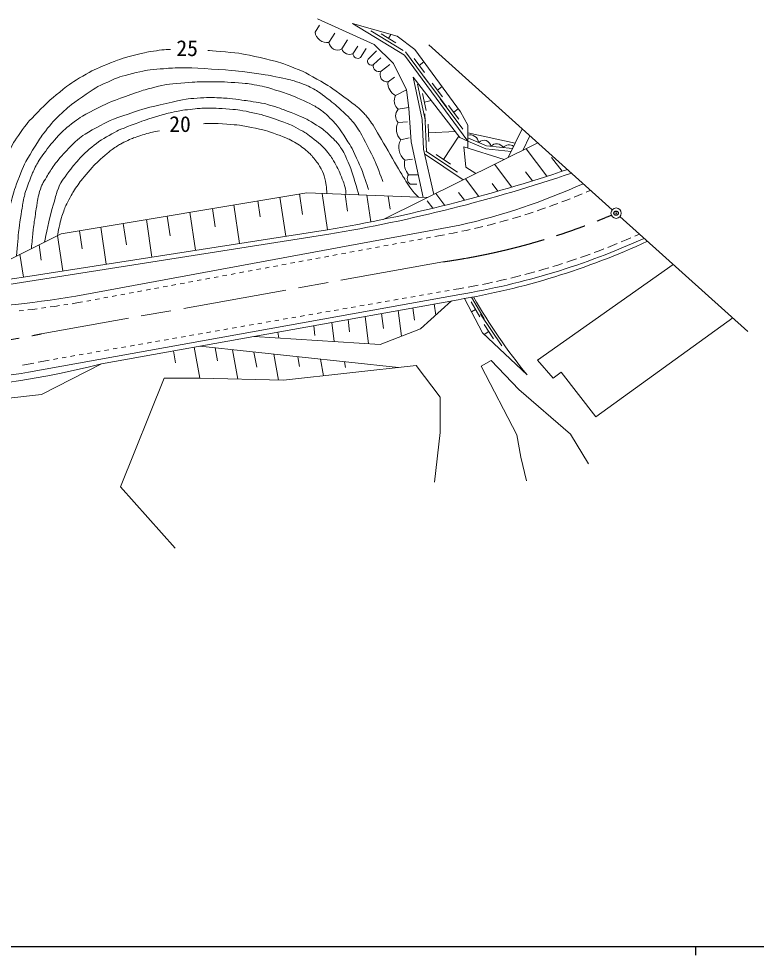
# Model space of a CAD drawing. Units: millimetres, scale not verified. Extents: x 40000 to 680000, y 20000 to 380000.
# Drawn here: x 189622 to 275024, y 204000 to 312537 of the extents above; entities that cross this region are included whole.
import ezdxf
from ezdxf.enums import TextEntityAlignment as Align

# ---------------------------------------------------------------- set-up
doc = ezdxf.new("R2010")
doc.units = ezdxf.units.MM
doc.header["$LTSCALE"] = 1000
doc.header["$PDMODE"] = 32
doc.header["$PDSIZE"] = 500
doc.linetypes.add('CHAIN', pattern=[18.5, 12, -1.5, 3.5, -1.5])
for name, color, linetype, lineweight in [('M-BGD', 7, 'Continuous', 13), ('M-BMK', 2, 'CHAIN', 13), ('M-TTL-BAND', 7, 'Continuous', 25), ('M-WORK', 1, 'Continuous', 13)]:
    doc.layers.add(name, color=color, linetype=linetype, lineweight=lineweight)
doc.layers.add('M-OTRS', color=6, linetype='Continuous')
doc.styles.add('ＭＳ ゴシック', font='')
doc.styles.get('ＭＳ ゴシック').set_extended_font_data('MS Gothic')

msp = doc.modelspace()

# ---------------------------------------------------------------- linework, layer by layer
at = {"layer": 'M-BGD'}
msp.add_circle((258795, 290004), 600, dxfattribs=at)
at = {"layer": 'M-BMK'}
msp.add_line((238749, 284350), (192227, 276011), dxfattribs=at)
for centre, radius, start, end in [((228009, 360795), 77195, 277.99721, 293.05844), ((172284, 372043), 98081, 262.3963, 281.73149)]:
    msp.add_arc(centre, radius, start, end, dxfattribs=at)
at = {"layer": 'M-OTRS'}
msp.add_point((258795, 290004), dxfattribs=at)
at = {"layer": 'M-TTL-BAND'}
for p, q in [((40000, 205000), (579000, 205000)), ((268000, 205000), (268000, 204000))]:
    msp.add_line(p, q, dxfattribs=at)
at = {"layer": 'M-WORK'}
for p, q in [((224451, 311790), (223940, 310984)), ((226215, 310870), (225535, 309797)), ((234156, 308843), (230392, 311122)), ((233300, 309747), (231589, 310783)), ((232445, 310265), (232719, 310717)), ((227699, 310103), (227024, 309037)), ((228888, 309373), (228324, 308483)), ((258349, 290405), (237112, 309506)), ((229855, 309093), (229192, 308048)), ((231058, 308826), (230077, 307849)), ((237042, 305162), (234425, 308699)), ((231566, 307989), (230705, 307220)), ((232589, 307236), (231579, 306459)), ((236594, 306323), (235404, 307931)), ((235999, 307127), (236548, 307533)), ((233145, 305779), (232387, 305220)), ((239140, 302308), (236522, 305845)), ((238691, 303469), (237502, 305077)), ((234523, 304298), (233268, 303650)), ((236728, 300656), (235806, 304958)), ((238096, 304273), (238634, 304671)), ((236799, 301898), (236380, 303854)), ((236590, 302876), (237391, 303048)), ((241036, 299729), (238418, 303266)), ((234768, 302247), (233568, 302043)), ((240587, 300889), (239398, 302497)), ((239992, 301693), (240520, 302084)), ((236834, 297114), (236634, 301509)), ((234630, 300594), (233557, 300517)), ((237109, 298327), (237018, 300325)), ((247926, 299779), (246297, 296443)), ((234846, 298723), (233851, 298512)), ((237064, 299326), (240185, 299468)), ((238790, 296236), (240595, 298943)), ((247112, 298111), (241625, 299307)), ((248817, 298978), (247986, 297277)), ((249743, 298145), (231809, 289284)), ((250790, 294282), (248383, 297473)), ((241071, 293860), (236609, 296865)), ((240437, 294740), (236776, 297182)), ((239622, 295681), (237958, 296790)), ((252530, 294852), (251314, 296465)), ((235227, 296254), (234324, 296164)), ((246722, 293025), (244728, 295667)), ((235872, 294464), (234770, 294464)), ((249113, 293751), (248321, 294802)), ((235722, 293371), (234944, 293371)), ((242906, 291939), (241351, 293999)), ((245110, 292555), (244439, 293444)), ((222485, 289832), (222129, 292225)), ((225365, 288075), (224739, 292292)), ((227694, 290224), (227403, 292185)), ((230390, 288997), (229932, 292083)), ((232629, 290482), (232406, 291983)), ((238955, 290909), (237908, 292297)), ((241249, 291495), (240558, 292411)), ((253924, 291863), (254394, 292052)), ((254394, 292052), (254860, 292249)), ((255321, 292444), (255787, 292641)), ((215173, 286491), (214510, 290953)), ((217577, 289579), (217304, 291419)), ((220532, 287324), (219860, 291846)), ((237574, 290571), (236931, 291423)), ((251097, 290785), (251574, 290955)), ((251574, 290955), (252048, 291134)), ((252516, 291310), (252989, 291489)), ((252989, 291489), (253460, 291678)), ((210075, 285699), (209421, 290103)), ((212370, 288414), (212054, 290542)), ((248230, 289818), (248714, 289969)), ((248714, 289969), (249194, 290129)), ((249668, 290288), (250149, 290448)), ((250149, 290448), (250626, 290618)), ((202082, 286346), (201715, 288816)), ((205043, 284916), (204397, 289264)), ((207169, 287363), (206827, 289670)), ((244356, 288703), (244845, 288834)), ((245328, 288965), (245817, 289096)), ((245817, 289096), (246303, 289238)), ((246783, 289377), (247270, 289519)), ((247270, 289519), (247753, 289669)), ((274035, 276297), (259241, 289602)), ((190156, 282603), (225365, 288075)), ((240706, 288608), (196229, 280387)), ((196966, 285852), (196651, 287971)), ((199746, 284093), (199110, 288381)), ((239434, 287601), (239932, 287695)), ((239932, 287695), (240428, 287797)), ((240917, 287899), (241413, 288002)), ((241413, 288002), (241907, 288114)), ((242394, 288225), (242888, 288338)), ((242888, 288338), (243380, 288460)), ((243865, 288581), (244356, 288703)), ((225528, 287552), (185998, 281345)), ((194708, 283310), (194100, 287403)), ((234361, 286658), (233870, 286567)), ((235345, 286841), (234853, 286749)), ((236328, 287023), (235836, 286932)), ((237311, 287206), (236819, 287115)), ((238445, 287416), (237802, 287297)), ((238445, 287416), (238942, 287510)), ((259398, 286677), (259945, 286904)), ((259945, 286904), (260488, 287142)), ((260946, 287342), (261489, 287580)), ((192232, 284566), (191969, 286341)), ((228462, 285562), (227971, 285471)), ((229445, 285745), (228954, 285653)), ((230429, 285927), (229937, 285836)), ((231412, 286110), (230920, 286019)), ((232395, 286293), (231903, 286201)), ((233378, 286475), (232887, 286384)), ((256262, 285438), (256819, 285643)), ((256819, 285643), (257371, 285859)), ((257836, 286042), (258388, 286258)), ((258388, 286258), (258936, 286485)), ((190156, 282603), (189764, 285242)), ((222563, 284466), (222072, 284375)), ((223546, 284649), (223055, 284557)), ((224530, 284831), (224038, 284740)), ((225513, 285014), (225021, 284923)), ((226496, 285197), (226004, 285105)), ((227479, 285379), (226987, 285288)), ((253080, 284324), (253644, 284508)), ((253644, 284508), (254204, 284702)), ((254677, 284865), (255237, 285060)), ((255237, 285060), (255793, 285265)), ((216664, 283370), (216173, 283279)), ((217647, 283553), (217156, 283462)), ((218630, 283735), (218139, 283644)), ((219614, 283918), (219122, 283827)), ((220597, 284101), (220105, 284009)), ((221580, 284283), (221088, 284192)), ((249857, 283338), (250427, 283499)), ((250427, 283499), (250995, 283670)), ((251473, 283815), (252041, 283987)), ((252041, 283987), (252605, 284170)), ((210765, 282274), (210273, 282183)), ((211748, 282457), (211257, 282366)), ((212731, 282640), (212240, 282548)), ((213715, 282822), (213223, 282731)), ((214698, 283005), (214206, 282914)), ((215681, 283188), (215189, 283096)), ((244954, 282100), (245533, 282226)), ((245533, 282226), (246110, 282364)), ((246596, 282480), (247173, 282618)), ((247173, 282618), (247747, 282767)), ((248231, 282893), (248805, 283042)), ((248805, 283042), (249375, 283203)), ((204866, 281178), (204374, 281087)), ((205849, 281361), (205358, 281270)), ((206832, 281544), (206341, 281452)), ((207816, 281726), (207324, 281635)), ((208799, 281909), (208307, 281818)), ((209782, 282092), (209290, 282000)), ((239950, 281139), (240572, 281248)), ((240572, 281248), (241156, 281351)), ((241649, 281438), (242232, 281541)), ((242232, 281541), (242814, 281656)), ((243305, 281753), (243886, 281867)), ((243886, 281867), (244466, 281994)), ((240684, 280579), (190757, 271576)), ((198967, 280082), (198475, 279991)), ((199950, 280265), (199459, 280174)), ((200933, 280448), (200442, 280356)), ((201916, 280630), (201425, 280539)), ((202900, 280813), (202408, 280722)), ((203883, 280996), (203391, 280904)), ((234039, 280108), (234532, 280194)), ((235024, 280279), (235517, 280365)), ((236009, 280451), (236502, 280537)), ((236994, 280623), (237487, 280709)), ((237980, 280795), (238472, 280881)), ((238965, 280967), (239457, 281053)), ((242063, 280254), (243515, 277770)), ((192255, 278996), (192750, 279063)), ((193246, 279129), (193790, 279202)), ((193790, 279202), (194333, 279286)), ((194827, 279362), (195321, 279438)), ((195816, 279514), (196358, 279598)), ((197001, 279717), (196358, 279598)), ((197984, 279900), (197492, 279809)), ((240490, 279977), (199190, 272530)), ((227143, 278904), (227636, 278990)), ((228128, 279076), (228621, 279162)), ((229113, 279248), (229606, 279334)), ((230099, 279420), (230591, 279506)), ((231084, 279592), (231576, 279678)), ((232069, 279764), (232561, 279850)), ((233054, 279936), (233547, 280022)), ((235442, 277616), (235257, 279034)), ((237908, 278191), (237740, 279481)), ((241999, 279709), (243008, 277982)), ((189675, 278682), (190172, 278739)), ((190669, 278795), (191215, 278857)), ((191215, 278857), (191759, 278930)), ((221233, 277873), (221725, 277959)), ((222218, 278045), (222710, 278131)), ((223203, 278217), (223695, 278303)), ((224188, 278389), (224680, 278475)), ((225173, 278561), (225666, 278647)), ((226158, 278733), (226651, 278818)), ((230136, 274855), (229721, 278035)), ((231853, 276624), (231624, 278379)), ((233932, 275736), (233543, 278725)), ((242504, 278846), (242041, 278575)), ((243111, 278299), (245546, 274634)), ((215322, 276842), (215814, 276928)), ((216307, 277014), (216800, 277100)), ((217292, 277186), (217785, 277272)), ((218277, 277357), (218770, 277443)), ((219262, 277529), (219755, 277615)), ((220247, 277701), (220740, 277787)), ((223920, 275845), (223774, 276963)), ((226163, 275113), (225873, 277341)), ((227934, 276270), (227750, 277680)), ((243500, 277117), (244607, 275451)), ((208426, 275639), (208919, 275725)), ((209411, 275810), (209904, 275896)), ((210396, 275982), (210889, 276068)), ((211381, 276154), (211874, 276240)), ((212366, 276326), (212859, 276412)), ((213352, 276498), (213844, 276584)), ((214337, 276670), (214829, 276756)), ((219725, 275531), (219636, 276217)), ((244053, 276284), (243531, 275937)), ((202515, 274607), (203008, 274693)), ((203500, 274779), (203993, 274865)), ((204486, 274951), (204978, 275037)), ((205471, 275123), (205963, 275209)), ((206456, 275295), (206948, 275381)), ((207441, 275467), (207933, 275553)), ((196605, 273576), (197097, 273662)), ((197590, 273748), (198082, 273834)), ((198575, 273920), (199067, 274006)), ((199560, 274092), (200053, 274178)), ((200545, 274264), (201038, 274349)), ((201530, 274435), (202023, 274521)), ((207781, 272667), (207534, 274035)), ((210581, 270863), (209931, 274467)), ((233578, 272126), (210575, 274583)), ((212621, 272893), (212350, 274393)), ((215005, 270757), (214389, 274176)), ((217178, 272161), (216862, 273911)), ((219699, 270646), (219154, 273666)), ((190061, 272389), (190724, 272508)), ((190724, 272508), (191384, 272638)), ((191874, 272735), (192534, 272866)), ((192534, 272866), (193157, 272974)), ((193649, 273060), (194142, 273146)), ((194634, 273232), (195127, 273318)), ((195619, 273404), (196112, 273490)), ((222136, 272232), (221931, 273370)), ((224902, 271150), (224552, 273090)), ((227472, 272114), (227350, 272791))]:
    msp.add_line(p, q, dxfattribs=at)
for points in [[(224233, 312537), (230793, 309536), (233002, 307343), (234523, 304298), (234776, 302180), (235059, 298261), (236438, 291820)], [(241625, 297543), (241625, 300195), (240761, 301753), (235496, 308977), (233442, 310512), (228260, 311983), (234294, 308324), (241625, 298349)], [(237684, 292186), (236485, 297405), (236344, 300852), (235285, 305746), (240718, 298784), (241625, 298349), (243693, 297462), (246638, 297141)], [(241625, 298743), (241710, 298703), (243777, 297816), (246807, 297486)], [(245825, 296209), (241159, 297691), (241395, 295334), (242533, 294583)], [(182496, 281619), (194528, 287616), (222965, 292364), (236903, 291801)], [(272298, 277859), (256448, 266394), (252437, 271589), (251493, 270881), (249705, 272955), (265420, 284045)], [(248484, 271267), (243322, 276135), (241238, 280105)], [(239730, 279840), (236161, 276610), (231463, 274769), (216864, 275717)], [(181569, 267801), (192241, 268982), (199190, 272530)], [(248409, 258968), (247769, 261720), (247306, 264298), (243174, 272264), (244345, 272915), (247523, 269563), (253506, 264373), (255588, 260936)], [(207744, 251196), (201410, 258275), (206456, 270887), (210581, 270863), (220292, 270631), (235633, 272357), (238410, 268688), (238410, 264589), (237748, 258838)]]:
    msp.add_lwpolyline(points, dxfattribs=at)
for centre, radius, start, end in [((225300, 311146), 1370, 186.80381, 279.87717), ((226535, 309919), 1008, 186.94092, 298.993), ((227944, 309394), 987, 201.19266, 292.61893), ((228868, 308485), 544, 180.19692, 306.56513), ((230466, 307609), 457, 148.3612, 301.5902), ((231326, 307051), 644, 164.73872, 293.10971), ((232292, 306041), 826, 149.66006, 276.58582), ((233921, 305049), 1544, 173.63861, 244.95933), ((234353, 303022), 1255, 149.91605, 231.21762), ((234351, 301275), 1098, 135.55947, 223.6597), ((235011, 299706), 1664, 150.84188, 225.85057), ((235489, 297620), 1864, 151.41871, 231.34514), ((241863, 298046), 1041, 8.27132, 103.22192), ((243492, 297630), 824, 9.01664, 136.63057), ((244957, 297163), 882, 30.02657, 137.53485), ((246392, 297072), 857, 51.09377, 141.58818), ((236237, 295757), 1956, 168.0017, 221.399), ((195109, 467187), 181650, 279.58785, 288.6395), ((195196, 467118), 182110, 279.58785, 288.71868), ((235372, 293999), 760, 142.31253, 235.75683), ((223608, 362984), 76315, 282.94699, 294.28535), ((226412, 364483), 85671, 279.45769, 294.85176), ((226607, 365085), 85671, 279.45769, 294.43114), ((173850, 379319), 98081, 260.10649, 279.56991), ((175166, 408553), 129885, 265.17742, 279.33236), ((297662, 311569), 63583, 209.45939, 219.33482), ((173780, 372632), 103277, 256.09078, 284.24344), ((173450, 378023), 107845, 271.83932, 279.23467)]:
    msp.add_arc(centre, radius, start, end, dxfattribs=at)
for points, knots in [([(186820, 283775), (186777, 284436), (186693, 286422), (186679, 287085), (186671, 287442), (186687, 288515), (186713, 288872), (186749, 289385), (186918, 290917), (186989, 291425), (187054, 291891), (187287, 293281), (187391, 293739), (187499, 294217), (187882, 295640), (188052, 296100), (188211, 296531), (188791, 297784), (189027, 298178), (189319, 298666), (190312, 300058), (190679, 300492), (191114, 301006), (192528, 302452), (193026, 302905), (193548, 303379), (195191, 304717), (195770, 305120), (196258, 305460), (197813, 306346), (198348, 306607), (198926, 306889), (200713, 307626), (201323, 307830), (201939, 308036), (203827, 308523), (204463, 308656), (204900, 308748), (206231, 308942), (206677, 308954), (206819, 308958), (207000, 308960), (207210, 308960)], [0, 0, 0, 0, 1, 1, 1, 2, 2, 2, 3, 3, 3, 4, 4, 4, 5, 5, 5, 6, 6, 6, 7, 7, 7, 8, 8, 8, 9, 9, 9, 10, 10, 10, 11, 11, 11, 12, 12, 12, 13, 13, 13, 14, 14, 14, 14]), ([(211523, 308864), (211588, 308861), (211648, 308858), (211702, 308855), (212455, 308814), (214711, 308602), (215456, 308477), (216310, 308333), (218849, 307756), (219682, 307514), (220274, 307341), (222006, 306671), (222562, 306404), (223208, 306094), (225079, 305025), (225679, 304633), (226340, 304201), (228238, 302782), (228856, 302290), (229063, 302126), (229623, 301560), (229795, 301359), (229983, 301140), (230504, 300443), (230655, 300196), (231369, 299023), (233408, 295445), (234112, 294266), (234303, 293947), (234891, 292996), (235127, 292708), (235278, 292524), (235594, 292183), (235923, 291840)], [0, 0, 0, 0, 1, 1, 1, 2, 2, 2, 3, 3, 3, 4, 4, 4, 5, 5, 5, 6, 6, 6, 7, 7, 7, 8, 8, 8, 9, 9, 9, 10, 10, 10, 11, 11, 11, 11]), ([(231766, 293679), (231604, 294195), (231023, 295713), (230798, 296205), (230507, 296843), (229544, 298715), (229193, 299322), (229009, 299638), (228374, 300537), (228130, 300809), (227791, 301187), (226673, 302225), (226289, 302556), (225924, 302871), (224785, 303761), (224388, 304034), (224138, 304204), (223343, 304646), (223065, 304765), (222684, 304930), (221507, 305343), (221106, 305450), (220589, 305589), (219013, 305905), (218485, 305993), (217738, 306118), (215486, 306443), (214731, 306513), (213622, 306616), (210284, 306817), (209171, 306857), (208728, 306873), (207398, 306821), (206956, 306791), (206420, 306755), (204811, 306619), (204282, 306525), (203684, 306419), (201906, 305993), (201331, 305793), (200754, 305592), (199077, 304840), (198550, 304532), (197900, 304153), (196063, 302834), (195471, 302370), (195106, 302083), (194087, 301128), (193771, 300788), (193434, 300423), (192493, 299263), (192213, 298852), (191797, 298240), (190633, 296348), (190301, 295688), (190018, 295126), (189354, 293355), (189148, 292760), (189013, 292369), (188694, 291169), (188595, 290767), (188523, 290473), (188334, 289583), (188292, 289283), (188244, 288944), (188154, 287920), (188144, 287578), (188131, 287173), (188156, 285958), (188178, 285554), (188189, 285341), (188222, 284917), (188258, 284491)], [0, 0, 0, 0, 1, 1, 1, 2, 2, 2, 3, 3, 3, 4, 4, 4, 5, 5, 5, 6, 6, 6, 7, 7, 7, 8, 8, 8, 9, 9, 9, 10, 10, 10, 11, 11, 11, 12, 12, 12, 13, 13, 13, 14, 14, 14, 15, 15, 15, 16, 16, 16, 17, 17, 17, 18, 18, 18, 19, 19, 19, 20, 20, 20, 21, 21, 21, 22, 22, 22, 23, 23, 23, 24, 24, 24, 24]), ([(230110, 292752), (229983, 293215), (229522, 294581), (229341, 295026), (229118, 295577), (228386, 297207), (228093, 297725), (227787, 298266), (226744, 299818), (226356, 300305), (226107, 300618), (225228, 301445), (224923, 301705), (224723, 301874), (224075, 302324), (223843, 302447), (223354, 302706), (221847, 303410), (221331, 303610), (220733, 303842), (218904, 304436), (218285, 304602), (217855, 304717), (216541, 304963), (216099, 305017), (215519, 305087), (213767, 305201), (213182, 305219), (212545, 305238), (210631, 305232), (209995, 305202), (209351, 305172), (207423, 305018), (206787, 304916), (206225, 304825), (204564, 304412), (204021, 304241), (203205, 303984), (200784, 303119), (199999, 302779), (199320, 302485), (197346, 301467), (196717, 301079), (196304, 300824), (195171, 299904), (194815, 299575), (194471, 299257), (193524, 298218), (193229, 297854), (192937, 297493), (192135, 296349), (191887, 295955), (191732, 295710), (191335, 294932), (191223, 294664), (191026, 294194), (190494, 292762), (190346, 292276), (190260, 291994), (190101, 291123), (190052, 290832), (189958, 290271), (189691, 288585), (189627, 288019), (189562, 287446), (189463, 286164), (189368, 285045)], [0, 0, 0, 0, 1, 1, 1, 2, 2, 2, 3, 3, 3, 4, 4, 4, 5, 5, 5, 6, 6, 6, 7, 7, 7, 8, 8, 8, 9, 9, 9, 10, 10, 10, 11, 11, 11, 12, 12, 12, 13, 13, 13, 14, 14, 14, 15, 15, 15, 16, 16, 16, 17, 17, 17, 18, 18, 18, 19, 19, 19, 20, 20, 20, 21, 21, 21, 22, 22, 22, 22]), ([(228986, 292121), (228834, 292743), (228280, 294586), (228063, 295189), (227912, 295609), (227366, 296837), (227153, 297229), (227027, 297460), (226557, 298099), (226377, 298292), (226082, 298607), (225137, 299499), (224792, 299759), (224415, 300042), (223206, 300780), (222785, 300990), (222303, 301230), (220795, 301816), (220289, 302002), (219883, 302151), (218652, 302558), (218232, 302659), (217783, 302768), (216412, 302982), (215955, 303047), (215471, 303117), (214014, 303293), (213526, 303334), (213141, 303366), (211981, 303422), (211595, 303412), (211075, 303398), (209516, 303302), (209005, 303213), (208073, 303050), (205307, 302413), (204397, 302157), (203548, 301918), (201029, 301088), (200218, 300740), (199551, 300453), (197634, 299399), (197031, 298993), (196655, 298740), (195670, 297792), (195351, 297469), (195039, 297152), (194160, 296148), (193884, 295799), (193714, 295583), (193270, 294886), (193125, 294652), (192953, 294373), (192444, 293530), (192299, 293236), (192214, 293062), (192031, 292511), (191979, 292325), (191932, 292159), (191838, 291649), (191808, 291479), (191764, 291237), (191642, 290508), (191605, 290265), (191548, 289891), (191382, 288769), (191335, 288393), (191298, 288090), (191215, 287179), (191184, 286875), (191161, 286664), (191123, 286303), (191080, 285898)], [0, 0, 0, 0, 1, 1, 1, 2, 2, 2, 3, 3, 3, 4, 4, 4, 5, 5, 5, 6, 6, 6, 7, 7, 7, 8, 8, 8, 9, 9, 9, 10, 10, 10, 11, 11, 11, 12, 12, 12, 13, 13, 13, 14, 14, 14, 15, 15, 15, 16, 16, 16, 17, 17, 17, 18, 18, 18, 19, 19, 19, 20, 20, 20, 21, 21, 21, 22, 22, 22, 23, 23, 23, 24, 24, 24, 24]), ([(192603, 286657), (192750, 287382), (193232, 289550), (193406, 290269), (193470, 290533), (193719, 291307), (193794, 291568), (193836, 291713), (193938, 292153), (193988, 292295), (194075, 292542), (194340, 293286), (194477, 293509), (194738, 293934), (195657, 295119), (195968, 295509), (196191, 295789), (196887, 296612), (197148, 296858), (197500, 297189), (198621, 298111), (199020, 298383), (199433, 298663), (200739, 299401), (201192, 299610), (201766, 299875), (203546, 300537), (204143, 300744), (204666, 300924), (206254, 301403), (206788, 301546), (207114, 301634), (208107, 301847), (208440, 301900), (208844, 301965), (210063, 302106), (210471, 302137), (210819, 302163), (211869, 302197), (212218, 302184), (212772, 302163), (214431, 302047), (214980, 301971), (215529, 301896), (217162, 301578), (217695, 301428), (218374, 301237), (220374, 300542), (221024, 300271), (221420, 300107), (222556, 299494), (222913, 299256), (223296, 299001), (224371, 298130), (224708, 297816), (224940, 297599), (225565, 296873), (225746, 296612), (225954, 296313), (226487, 295358), (226644, 295030), (226799, 294705), (227185, 293694), (227305, 293354), (227355, 293211), (227473, 292772), (227490, 292622), (227501, 292524), (227514, 292363), (227525, 292180)], [0, 0, 0, 0, 1, 1, 1, 2, 2, 2, 3, 3, 3, 4, 4, 4, 5, 5, 5, 6, 6, 6, 7, 7, 7, 8, 8, 8, 9, 9, 9, 10, 10, 10, 11, 11, 11, 12, 12, 12, 13, 13, 13, 14, 14, 14, 15, 15, 15, 16, 16, 16, 17, 17, 17, 18, 18, 18, 19, 19, 19, 20, 20, 20, 21, 21, 21, 22, 22, 22, 23, 23, 23, 23]), ([(194100, 287403), (194169, 287801), (194433, 288986), (194540, 289375), (194615, 289651), (194896, 290461), (195012, 290721), (195166, 291067), (195691, 292073), (195885, 292398), (196058, 292687), (196634, 293518), (196843, 293783), (197157, 294180), (198141, 295340), (198496, 295702), (198817, 296029), (199859, 296932), (200216, 297220), (200416, 297381), (201054, 297818), (201278, 297945), (201568, 298109), (202471, 298543), (202779, 298670), (203072, 298790), (203978, 299082), (204280, 299176), (204443, 299227), (204939, 299360), (205106, 299395), (205288, 299433), (205583, 299494), (205921, 299563)], [0, 0, 0, 0, 1, 1, 1, 2, 2, 2, 3, 3, 3, 4, 4, 4, 5, 5, 5, 6, 6, 6, 7, 7, 7, 8, 8, 8, 9, 9, 9, 10, 10, 10, 11, 11, 11, 11]), ([(211022, 300371), (211224, 300391), (211396, 300405), (211524, 300410), (212194, 300435), (214209, 300309), (214875, 300227), (215548, 300144), (217549, 299766), (218204, 299589), (218736, 299445), (220285, 298852), (220790, 298629), (221099, 298492), (221983, 297986), (222260, 297792), (222519, 297611), (223237, 296989), (223457, 296763), (223650, 296566), (224165, 295914), (224318, 295684), (224457, 295474), (224817, 294806), (224908, 294571), (224990, 294357), (225134, 293683), (225178, 293458), (225212, 293278), (225284, 292731), (225296, 292547), (225300, 292477), (225305, 292381), (225310, 292269)], [0, 0, 0, 0, 1, 1, 1, 2, 2, 2, 3, 3, 3, 4, 4, 4, 5, 5, 5, 6, 6, 6, 7, 7, 7, 8, 8, 8, 9, 9, 9, 10, 10, 10, 11, 11, 11, 11])]:
    msp.add_open_spline(points, degree=3, knots=knots, dxfattribs=at)

# ---------------------------------------------------------------- texts
at = {"layer": 'M-WORK', "style": 'ＭＳ ゴシック'}
for s, p in [('25', (207876, 307661)), ('20', (207051, 298864))]:
    msp.add_text(s, height=1833, rotation=359.998, dxfattribs=at).set_placement(p, align=Align.BOTTOM_LEFT)

doc.saveas('drawing.dxf')
